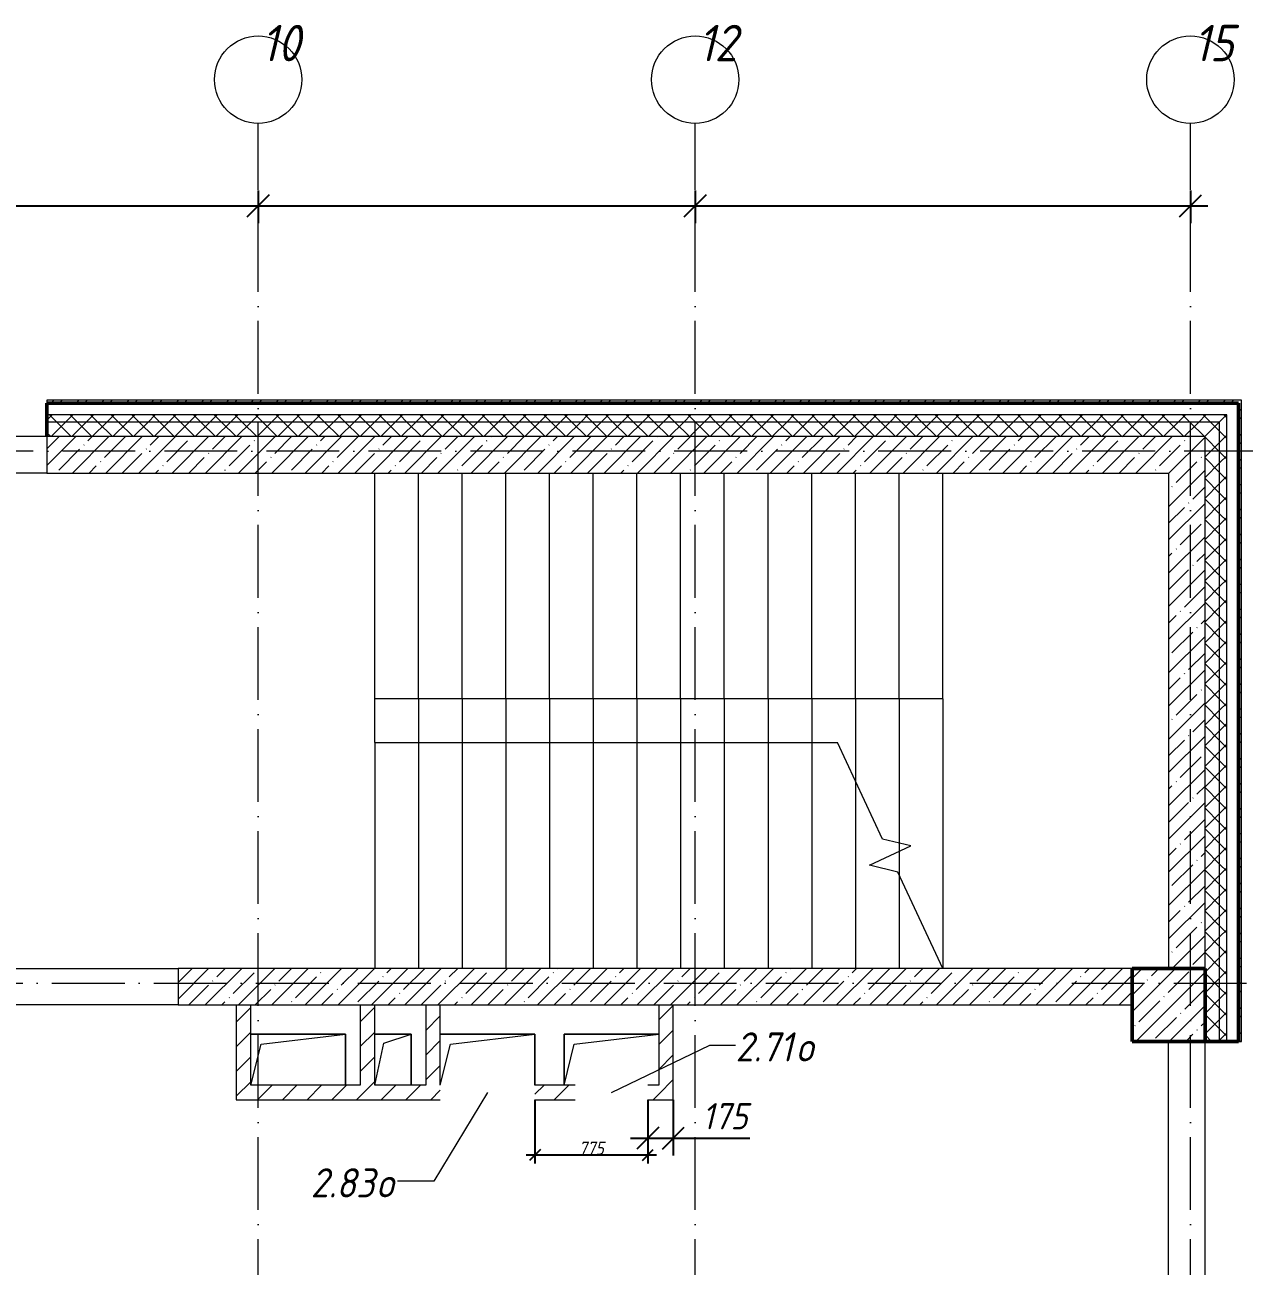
# Model space of a CAD drawing. Header units: millimetres. Extents: x -401725 to 250493, y 305116 to 802890.
# Drawn here: x -211 to 8160, y 352581 to 361100 of the extents above; entities that cross this region are included whole.
import ezdxf

# ---------------------------------------------------------------- set-up
doc = ezdxf.new("R2010")
doc.units = ezdxf.units.MM
doc.linetypes.add('50_200_ШТРИХ_1Т_ш5_п1_п1_', pattern=[700, 500, -100, 0, -100])
for name, color, linetype, lineweight in [('A-____-____-DIMS', 7, 'Continuous', 9), ('A-FLOR-____-OTLN', 7, 'Continuous', 9), ('A-GENM-____-OTLN', 7, 'Continuous', 9), ('A-GLAZ-____-IDEN', 7, 'Continuous', 9), ('A-WALL-____-MCUT-1', 7, 'Continuous', 9), ('A-WALL-____-MCUT-2', 7, 'Continuous', 50), ('A-WALL-____-MCUT-3', 7, 'Continuous', 9), ('A-WALL-____-OTLN', 7, 'Continuous', 9), ('A-WALL-____-PATT-1', 7, 'Continuous', 9), ('A-WALL-FNSH-MCUT-1', 7, 'Continuous', 9), ('S-COLS-____-MCUT', 7, 'Continuous', 50), ('S-COLS-____-OTLN', 7, 'Continuous', 9), ('S-GRID-____-IDEN', 7, 'Continuous', 9), ('S-GRID-____-OTLN-1', 7, '50_200_ШТРИХ_1Т_ш5_п1_п1_', 9), ('S-STRS-____-MBND', 7, 'Continuous', 9), ('S-STRS-____-OTLN-1', 7, 'Continuous', 9)]:
    doc.layers.add(name, color=color, linetype=linetype, lineweight=lineweight)
doc.styles.add('ISOCPEUR_I', font='isocpeui.ttf', dxfattribs={"width": 0.9, "height": 2.5})
doc.styles.add('ISOCPEUR_I_10', font='isocpeui.ttf', dxfattribs={"width": 0.9, "height": 180})
doc.styles.add('ISOCPEUR_I_7', font='isocpeui.ttf', dxfattribs={"width": 0.9, "height": 90})
doc.styles.add('ISOCPEUR_I_9', font='isocpeui.ttf', dxfattribs={"width": 0.9, "height": 250})
doc.dimstyles.new('ISO-1_8_0_9К_СРЕДНИЙ_Кладочные_2', dxfattribs={"dimscale": 304.8, "dimtxt": 89.638306, "dimasz": 0.246063, "dimexe": 0.19685, "dimexo": 0, "dimgap": 0, "dimtad": 1, "dimdec": 3, "dimrnd": 0.001, "dimdsep": 46, "dimtxsty": 'ISOCPEUR_I_7', "dimblk1": 'OBLIQUE', "dimblk2": 'OBLIQUE', "dimsah": 1, "dimcen": 0.09, "dimdle": 0.19685, "dimazin": 0, "dimtfac": 1, "dimtdec": 4, "dimtix": 1, "dimtmove": 1, "dimatfit": 3, "dimfxl": 1, "dimtvp": 1, "dimtolj": 1, "dimtzin": 0, "dimarcsym": 2})
doc.dimstyles.new('ISO-1_8_0_9К_СРЕДНИЙ_Кладочные_3', dxfattribs={"dimscale": 304.8, "dimtxt": 179.276612, "dimasz": 0.492126, "dimexe": 0.393701, "dimexo": 0, "dimgap": 0, "dimtad": 1, "dimdec": 3, "dimrnd": 0.001, "dimdsep": 46, "dimtxsty": 'ISOCPEUR_I_10', "dimblk1": 'OBLIQUE', "dimblk2": 'OBLIQUE', "dimsah": 1, "dimcen": 0.09, "dimdle": 0.393701, "dimazin": 0, "dimtfac": 1, "dimtdec": 4, "dimtix": 1, "dimtmove": 0, "dimatfit": 3, "dimfxl": 1, "dimtvp": 1, "dimtolj": 1, "dimtzin": 0, "dimarcsym": 2})
doc.dimstyles.new('ISO-2_5_0_9К_БОЛЬШОЙ_ОСИ', dxfattribs={"dimscale": 304.8, "dimtxt": 248.995294, "dimasz": 0.492126, "dimexe": 0.393701, "dimexo": 0, "dimgap": 0, "dimtad": 1, "dimdec": 0, "dimzin": 0, "dimdsep": 46, "dimtxsty": 'ISOCPEUR_I', "dimblk1": 'OBLIQUE', "dimblk2": 'OBLIQUE', "dimsah": 1, "dimcen": 0.09, "dimdle": 0.393701, "dimazin": 0, "dimtfac": 1, "dimtdec": 4, "dimtix": 1, "dimtmove": 0, "dimatfit": 3, "dimfxl": 1, "dimtvp": 1, "dimtolj": 1, "dimtzin": 0, "dimarcsym": 2})
pattern_1 = [(45, (-15659.08, 310542.9), (-85.53659, 85.53659), []), (45, (-15602.06, 310542.9), (-85.53659, 85.53659), [])]
pattern_2 = [(45, (-15659.08, 310542.9), (-70.71068, 70.71068), []), (135, (-15659.08, 310542.9), (-70.71068, -70.71068), [])]
pattern_3 = [(45, (-15659.08, 310542.9), (-84.8528, 84.8528), [])]
pattern_4 = [(45, (-15659.08, 310542.9), (-114.04925, 114.04925), []), (45, (-15545.03, 310542.9), (-114.04925, 114.04925), [201.612, -40.322, 3.353, -36.97])]

# ---------------------------------------------------------------- blocks, each defined once
blk = doc.blocks.new('BSC_Колонна _Прямоугольная - 500х500-V133-АР1_План отверстий 2 этажа в осях 1-64_А-ГГ')
at = {"layer": 'S-COLS-____-OTLN'}
h = blk.add_hatch(dxfattribs=at)
h.set_pattern_fill('FP_163', color=256, style=0, pattern_type=2)
h.set_pattern_definition([(45, (-23300, -43831.04), (-114.04925, 114.04925), []), (45, (-23185.95, -43831.04), (-114.04925, 114.04925), [201.613, -40.323, 3.353, -36.97])])
h.paths.add_polyline_path([(-250, -250), (250, -250), (250, 250), (-250, 250)], flags=0)
at = {"layer": 'S-COLS-____-MCUT'}
for p, q in [((250, 250), (-250, 250)), ((-250, 250), (-250, -250)), ((250, -250), (250, 250)), ((-250, -250), (250, -250))]:
    blk.add_line(p, q, dxfattribs=at)
blk = doc.blocks.new('AR_Отверстие прямоугольное _в плите_ - AR_Отверстие прямоугольное _в плите_-30552566-АР1_План отверстий 2 этажа в осях 1-64_А-ГГ')
at = {"layer": 'A-GENM-____-OTLN'}
for p, q in [((325, 175), (-325, 175)), ((-255, 105), (325, 175)), ((325, -175), (325, 175)), ((-325, -175), (-255, 105))]:
    blk.add_line(p, q, dxfattribs=at)
blk = doc.blocks.new('AR_Отверстие прямоугольное _в плите_ - AR_Отверстие прямоугольное _в плите_-V174-АР1_План отверстий 2 этажа в осях 1-64_А-ГГ')
at = {"layer": 'A-GENM-____-OTLN'}
for p, q in [((325, 175), (-325, 175)), ((-325, 175), (-325, -175)), ((-255, 105), (325, 175)), ((-325, -175), (-255, 105))]:
    blk.add_line(p, q, dxfattribs=at)
blk = doc.blocks.new('AR_Отверстие прямоугольное _в плите_ - AR_Отверстие прямоугольное _в плите_-30459243-АР1_План отверстий 2 этажа в осях 1-64_А-ГГ')
at = {"layer": 'A-GENM-____-OTLN'}
for p, q in [((125, 175), (-125, 175)), ((-62.5, 112.5), (125, 175)), ((125, -175), (125, 175)), ((-125, -175), (-62.5, 112.5))]:
    blk.add_line(p, q, dxfattribs=at)
blk = doc.blocks.new('Ось сетки - Круг_Ø6_00__ISO-2_5_0_9K_-25732049-АР1_План отверстий 2 этажа в осях 1-64_А-ГГ')
at = {"layer": 'S-GRID-____-IDEN'}
blk.add_circle((0, 0), 3, dxfattribs=at)
blk = doc.blocks.new('_Oblique')
at = {"color": 0, "linetype": 'ByBlock', "lineweight": -2}
blk.add_line((-0.5, -0.5), (0.5, 0.5), dxfattribs=at)
blk = doc.blocks.new('*D9366')
at = {"layer": 'A-____-____-DIMS', "color": 0, "lineweight": -2, "transparency": 16777216}
for p, q in [((-1209.1, 359963.8), (-1209.1, 359737.7)), ((1390.9, 359963.8), (1390.9, 359737.7)), ((-1329.1, 359857.7), (1510.9, 359857.7))]:
    blk.add_line(p, q, dxfattribs=at)
at = {"layer": 'Defpoints', "color": 0, "transparency": 16777216}
for p in [(-1209.1, 359963.8), (1390.9, 359963.8), (1390.9, 359857.7)]:
    blk.add_point(p, dxfattribs=at)
at = {"layer": 'A-____-____-DIMS', "color": 0, "lineweight": -2, "transparency": 16777216, "xscale": 150, "yscale": 150, "zscale": 150, "rotation": 180}
blk.add_blockref('_Oblique', (-1209.1, 359857.7), dxfattribs=at)
at = {"layer": 'A-____-____-DIMS', "color": 0, "lineweight": -2, "transparency": 16777216, "xscale": 150, "yscale": 150, "zscale": 150}
blk.add_blockref('_Oblique', (1390.9, 359857.7), dxfattribs=at)
at = {"layer": 'A-____-____-DIMS', "color": 0, "transparency": 16777216, "insert": (90.9, 359858.9), "char_height": 2.5, "width": 758.478, "attachment_point": 5, "style": 'ISOCPEUR_I'}
blk.add_mtext('\\A1;2600', dxfattribs=at)
blk = doc.blocks.new('*D9367')
at = {"layer": 'A-____-____-DIMS', "color": 0, "lineweight": -2, "transparency": 16777216}
for p, q in [((1390.9, 359963.8), (1390.9, 359737.7)), ((4390.9, 359963.8), (4390.9, 359737.7)), ((1270.9, 359857.7), (4510.9, 359857.7))]:
    blk.add_line(p, q, dxfattribs=at)
at = {"layer": 'Defpoints', "color": 0, "transparency": 16777216}
for p in [(1390.9, 359963.8), (4390.9, 359963.8), (4390.9, 359857.7)]:
    blk.add_point(p, dxfattribs=at)
at = {"layer": 'A-____-____-DIMS', "color": 0, "lineweight": -2, "transparency": 16777216, "xscale": 150, "yscale": 150, "zscale": 150, "rotation": 180}
blk.add_blockref('_Oblique', (1390.9, 359857.7), dxfattribs=at)
at = {"layer": 'A-____-____-DIMS', "color": 0, "lineweight": -2, "transparency": 16777216, "xscale": 150, "yscale": 150, "zscale": 150}
blk.add_blockref('_Oblique', (4390.9, 359857.7), dxfattribs=at)
at = {"layer": 'A-____-____-DIMS', "color": 0, "transparency": 16777216, "insert": (2890.9, 359858.9), "char_height": 2.5, "width": 758.478, "attachment_point": 5, "style": 'ISOCPEUR_I'}
blk.add_mtext('\\A1;3000', dxfattribs=at)
blk = doc.blocks.new('*D9368')
at = {"layer": 'A-____-____-DIMS', "color": 0, "lineweight": -2, "transparency": 16777216}
for p, q in [((4390.9, 359963.8), (4390.9, 359737.7)), ((7790.9, 359963.8), (7790.9, 359737.7)), ((4270.9, 359857.7), (7910.9, 359857.7))]:
    blk.add_line(p, q, dxfattribs=at)
at = {"layer": 'Defpoints', "color": 0, "transparency": 16777216}
for p in [(4390.9, 359963.8), (7790.9, 359963.8), (7790.9, 359857.7)]:
    blk.add_point(p, dxfattribs=at)
at = {"layer": 'A-____-____-DIMS', "color": 0, "lineweight": -2, "transparency": 16777216, "xscale": 150, "yscale": 150, "zscale": 150, "rotation": 180}
blk.add_blockref('_Oblique', (4390.9, 359857.7), dxfattribs=at)
at = {"layer": 'A-____-____-DIMS', "color": 0, "lineweight": -2, "transparency": 16777216, "xscale": 150, "yscale": 150, "zscale": 150}
blk.add_blockref('_Oblique', (7790.9, 359857.7), dxfattribs=at)
at = {"layer": 'A-____-____-DIMS', "color": 0, "transparency": 16777216, "insert": (6090.9, 359858.9), "char_height": 2.5, "width": 781.462, "attachment_point": 5, "style": 'ISOCPEUR_I'}
blk.add_mtext('\\A1;3400', dxfattribs=at)
blk = doc.blocks.new('*D9256')
at = {"layer": 'A-____-____-DIMS', "color": 0, "lineweight": -2, "transparency": 16777216}
for p, q in [((3290.9, 353723.9), (3290.9, 353285.1)), ((4065.9, 353723.9), (4065.9, 353285.1)), ((3230.9, 353345.1), (4125.9, 353345.1))]:
    blk.add_line(p, q, dxfattribs=at)
at = {"layer": 'Defpoints', "color": 0, "transparency": 16777216}
for p in [(3290.9, 353723.9), (4065.9, 353723.9), (4065.9, 353345.1)]:
    blk.add_point(p, dxfattribs=at)
at = {"layer": 'A-____-____-DIMS', "color": 0, "lineweight": -2, "transparency": 16777216, "xscale": 75, "yscale": 75, "zscale": 75, "rotation": 180}
blk.add_blockref('_Oblique', (3290.9, 353345.1), dxfattribs=at)
at = {"layer": 'A-____-____-DIMS', "color": 0, "lineweight": -2, "transparency": 16777216, "xscale": 75, "yscale": 75, "zscale": 75}
blk.add_blockref('_Oblique', (4065.9, 353345.1), dxfattribs=at)
at = {"layer": 'A-____-____-DIMS', "color": 0, "transparency": 16777216, "insert": (3678.4, 353390.7), "char_height": 90, "width": 409.578, "attachment_point": 5, "style": 'ISOCPEUR_I_7'}
blk.add_mtext('\\A1;775', dxfattribs=at)
blk = doc.blocks.new('*D9257')
at = {"layer": 'A-____-____-DIMS', "color": 0, "lineweight": -2, "transparency": 16777216}
for p, q in [((4065.9, 353723.9), (4065.9, 353340.3)), ((4240.9, 353723.9), (4240.9, 353340.3)), ((3945.9, 353460.3), (4240.9, 353460.3)), ((4240.9, 353460.3), (4765.6, 353460.3))]:
    blk.add_line(p, q, dxfattribs=at)
at = {"layer": 'Defpoints', "color": 0, "transparency": 16777216}
for p in [(4065.9, 353723.9), (4240.9, 353723.9), (4240.9, 353460.3)]:
    blk.add_point(p, dxfattribs=at)
at = {"layer": 'A-____-____-DIMS', "color": 0, "lineweight": -2, "transparency": 16777216, "xscale": 150, "yscale": 150, "zscale": 150, "rotation": 180}
blk.add_blockref('_Oblique', (4065.9, 353460.3), dxfattribs=at)
at = {"layer": 'A-____-____-DIMS', "color": 0, "lineweight": -2, "transparency": 16777216, "xscale": 150, "yscale": 150, "zscale": 150}
blk.add_blockref('_Oblique', (4240.9, 353460.3), dxfattribs=at)
at = {"layer": 'A-____-____-DIMS', "color": 0, "transparency": 16777216, "insert": (4438.9, 353700.3), "char_height": 180, "width": 368.207, "attachment_point": 1, "line_spacing_factor": 1.149209, "style": 'ISOCPEUR_I_10'}
blk.add_mtext('\\A1;175', dxfattribs=at)

msp = doc.modelspace()

# ---------------------------------------------------------------- hatches: boundary and pattern name
at = {"layer": 'A-WALL-____-PATT-1'}
h = msp.add_hatch(dxfattribs=at)
h.set_pattern_fill('FP_3', color=256, style=0, pattern_type=2)
h.set_pattern_definition(pattern_1)
h.paths.add_polyline_path([(8120.9187, 358503.9433), (8120.9187, 358523.9433), (-59.0813, 358523.9433), (-59.0813, 358503.9433), (5536.8006, 358503.9433)], flags=0)
h.paths.add_polyline_path([(-1059.0813, 358503.9433), (-1059.0813, 358523.9433), (-2259.0813, 358523.9433), (-2259.0813, 358503.9433), (-1533.0566, 358503.9433)], flags=0)
h.paths.add_polyline_path([(-10059.0813, 358503.9433), (-10059.0813, 358523.9433), (-18339.0813, 358523.9433), (-18339.0813, 358503.9433), (-10370.378, 358503.9433)], flags=0)
h = msp.add_hatch(dxfattribs=at)
h.set_pattern_fill('FP_3', color=256, style=0, pattern_type=2)
h.set_pattern_definition(pattern_1)
h.paths.add_polyline_path([(8140.9187, 352093.9433), (8140.9187, 352323.9433), (8120.9187, 352323.9433), (8120.9187, 352093.9433)], flags=0)
h.paths.add_polyline_path([(8140.9187, 354123.9433), (8140.9187, 358523.9433), (8120.9187, 358523.9433), (8120.9187, 354123.9433)], flags=0)
h = msp.add_hatch(dxfattribs=at)
h.set_pattern_fill('FP_1', color=256, style=0, pattern_type=2)
h.set_pattern_definition(pattern_2)
h.paths.add_polyline_path([(7990.9187, 358373.9433), (8040.9187, 358373.9433), (8040.9187, 358423.9433), (-59.0813, 358423.9433), (-59.0813, 358373.9433), (5536.8006, 358373.9433)], flags=0)
h.paths.add_polyline_path([(-1059.0813, 358373.9433), (-1059.0813, 358423.9433), (-2259.0813, 358423.9433), (-2259.0813, 358373.9433), (-1533.0566, 358373.9433)], flags=0)
h.paths.add_polyline_path([(-10370.378, 358373.9433), (-10059.0813, 358373.9433), (-10059.0813, 358423.9433), (-18209.0813, 358423.9433), (-18209.0813, 358373.9433), (-12137.8423, 358373.9433)], flags=0)
h = msp.add_hatch(dxfattribs=at)
h.set_pattern_fill('FP_1', color=256, style=0, pattern_type=2)
h.set_pattern_definition(pattern_2)
h.paths.add_polyline_path([(7890.9187, 358273.9433), (7990.9187, 358273.9433), (7990.9187, 358373.9433), (-59.0813, 358373.9433), (-59.0813, 358273.9433), (5536.8006, 358273.9433)], flags=0)
h.paths.add_polyline_path([(-1059.0813, 358273.9433), (-1059.0813, 358373.9433), (-2259.0813, 358373.9433), (-2259.0813, 358279.9433), (-2184.0813, 358279.9433), (-2184.0813, 358273.9433), (-1533.0566, 358273.9433)], flags=0)
h.paths.add_polyline_path([(-10059.0813, 358273.9433), (-10059.0813, 358373.9433), (-18109.0813, 358373.9433), (-18109.0813, 358273.9433), (-10370.378, 358273.9433)], flags=0)
h = msp.add_hatch(dxfattribs=at)
h.set_pattern_fill('FP_1', color=256, style=0, pattern_type=2)
h.set_pattern_definition(pattern_2)
h.paths.add_polyline_path([(8040.9187, 320073.9433), (8040.9187, 322273.9433), (7990.9187, 322273.9433), (7990.9187, 320073.9433)], flags=0)
h.paths.add_polyline_path([(7990.9187, 324073.9433), (8040.9187, 324073.9433), (8040.9187, 325273.9433), (7990.9187, 325273.9433), (7990.9187, 325038.7138)], flags=0)
h.paths.add_polyline_path([(7990.9187, 327073.9433), (8040.9187, 327073.9433), (8040.9187, 328273.9433), (7990.9187, 328273.9433)], flags=0)
h.paths.add_polyline_path([(8040.9187, 330073.9433), (8040.9187, 331273.9433), (7990.9187, 331273.9433), (7990.9187, 330073.9433)], flags=0)
h.paths.add_polyline_path([(8040.9187, 333073.9433), (8040.9187, 334273.9433), (7990.9187, 334273.9433), (7990.9187, 333073.9433)], flags=0)
h.paths.add_polyline_path([(8040.9187, 336073.9433), (8040.9187, 337273.9433), (7990.9187, 337273.9433), (7990.9187, 336073.9433)], flags=0)
h.paths.add_polyline_path([(8040.9187, 339073.9433), (8040.9187, 340273.9433), (7990.9187, 340273.9433), (7990.9187, 339073.9433)], flags=0)
h.paths.add_polyline_path([(8040.9187, 342073.9433), (8040.9187, 343273.9433), (7990.9187, 343273.9433), (7990.9187, 342073.9433)], flags=0)
h.paths.add_polyline_path([(8040.9187, 345073.9433), (8040.9187, 346273.9433), (7990.9187, 346273.9433), (7990.9187, 345073.9433)], flags=0)
h.paths.add_polyline_path([(8040.9187, 348073.9433), (8040.9187, 349273.9433), (7990.9187, 349273.9433), (7990.9187, 348073.9433)], flags=0)
h.paths.add_polyline_path([(8040.9187, 351073.9433), (8040.9187, 352323.9433), (7990.9187, 352323.9433), (7990.9187, 351073.9433)], flags=0)
h.paths.add_polyline_path([(8040.9187, 354123.9433), (8040.9187, 358373.9433), (7990.9187, 358373.9433), (7990.9187, 354123.9433)], flags=0)
h = msp.add_hatch(dxfattribs=at)
h.set_pattern_fill('FP_25', color=256, style=0, pattern_type=2)
h.set_pattern_definition(pattern_4)
h.paths.add_polyline_path([(7640.9187, 358023.9433), (7890.9187, 358023.9433), (7890.9187, 358273.9433), (-59.0813, 358273.9433), (-59.0813, 358023.9433), (5536.8006, 358023.9433)], flags=0)
h = msp.add_hatch(dxfattribs=at)
h.set_pattern_fill('FP_1', color=256, style=0, pattern_type=2)
h.set_pattern_definition(pattern_2)
h.paths.add_polyline_path([(7990.9187, 320073.9433), (7990.9187, 322273.9433), (7896.9187, 322273.9433), (7896.9187, 322198.9433), (7890.9187, 322198.9433), (7890.9187, 320073.9433)], flags=0)
h.paths.add_polyline_path([(7896.9187, 324073.9433), (7990.9187, 324073.9433), (7990.9187, 325273.9433), (7896.9187, 325273.9433), (7896.9187, 325198.9433), (7890.9187, 325198.9433), (7890.9187, 324148.9433), (7896.9187, 324148.9433), (7896.9187, 324079.9433)], flags=0)
h.paths.add_polyline_path([(7990.9187, 327073.9433), (7990.9187, 328273.9433), (7890.9187, 328273.9433), (7890.9187, 327148.9433), (7896.9187, 327148.9433), (7896.9187, 327073.9433)], flags=0)
h.paths.add_polyline_path([(7990.9187, 330073.9433), (7990.9187, 331273.9433), (7896.9187, 331273.9433), (7896.9187, 331198.9433), (7890.9187, 331198.9433), (7890.9187, 330148.9433), (7896.9187, 330148.9433), (7896.9187, 330073.9433)], flags=0)
h.paths.add_polyline_path([(7890.9187, 333073.9433), (7990.9187, 333073.9433), (7990.9187, 334273.9433), (7896.9187, 334273.9433), (7896.9187, 334198.9433), (7890.9187, 334198.9433), (7890.9187, 333573.9433)], flags=0)
h.paths.add_polyline_path([(7896.9187, 336073.9433), (7990.9187, 336073.9433), (7990.9187, 337273.9433), (7890.9187, 337273.9433), (7890.9187, 336148.9433), (7896.9187, 336148.9433), (7896.9187, 336079.9433)], flags=0)
h.paths.add_polyline_path([(7990.9187, 339073.9433), (7990.9187, 340273.9433), (7896.9187, 340273.9433), (7896.9187, 340198.9433), (7890.9187, 340198.9433), (7890.9187, 339148.9433), (7896.9187, 339148.9433), (7896.9187, 339073.9433)], flags=0)
h.paths.add_polyline_path([(7990.9187, 342073.9433), (7990.9187, 343273.9433), (7890.9187, 343273.9433), (7890.9187, 342148.9433), (7896.9187, 342148.9433), (7896.9187, 342073.9433)], flags=0)
h.paths.add_polyline_path([(7896.9187, 345073.9433), (7990.9187, 345073.9433), (7990.9187, 346273.9433), (7896.9187, 346273.9433), (7896.9187, 346198.9433), (7890.9187, 346198.9433), (7890.9187, 345148.9433), (7896.9187, 345148.9433), (7896.9187, 345079.9433)], flags=0)
h.paths.add_polyline_path([(7896.9187, 348073.9433), (7990.9187, 348073.9433), (7990.9187, 349273.9433), (7890.9187, 349273.9433), (7890.9187, 348148.9433), (7896.9187, 348148.9433), (7896.9187, 348079.9433)], flags=0)
h.paths.add_polyline_path([(7990.9187, 351073.9433), (7990.9187, 352323.9433), (7896.9187, 352323.9433), (7896.9187, 352248.9433), (7890.9187, 352248.9433), (7890.9187, 351148.9433), (7896.9187, 351148.9433), (7896.9187, 351073.9433)], flags=0)
h.paths.add_polyline_path([(7990.9187, 354123.9433), (7990.9187, 358273.9433), (7890.9187, 358273.9433), (7890.9187, 354123.9433)], flags=0)
h = msp.add_hatch(dxfattribs=at)
h.set_pattern_fill('FP_25', color=256, style=0, pattern_type=2)
h.set_pattern_definition(pattern_4)
h.paths.add_polyline_path([(7890.9187, 354623.9433), (7890.9187, 358023.9433), (7640.9187, 358023.9433), (7640.9187, 354623.9433)], flags=0)
h = msp.add_hatch(dxfattribs=at)
h.set_pattern_fill('FP_25', color=256, style=0, pattern_type=2)
h.set_pattern_definition(pattern_4)
h.paths.add_polyline_path([(7390.9187, 354373.9433), (7390.9187, 354623.9433), (840.9187, 354623.9433), (840.9187, 354373.9433), (5536.8006, 354373.9433)], flags=0)
h.paths.add_polyline_path([(-759.0813, 354373.9433), (-759.0813, 354623.9433), (-1059.0813, 354623.9433), (-1059.0813, 354373.9433)], flags=0)
h = msp.add_hatch(dxfattribs=at)
h.set_pattern_fill('FP_4', color=256, style=0, pattern_type=2)
h.set_pattern_definition(pattern_3)
h.paths.add_polyline_path([(1340.9187, 353723.9433), (1340.9187, 354373.9433), (1240.9187, 354373.9433), (1240.9187, 353723.9433)], flags=0)
h = msp.add_hatch(dxfattribs=at)
h.set_pattern_fill('FP_4', color=256, style=0, pattern_type=2)
h.set_pattern_definition(pattern_3)
h.paths.add_polyline_path([(2190.9187, 353823.9433), (2190.9187, 354373.9433), (2090.9187, 354373.9433), (2090.9187, 353823.9433)], flags=0)
h = msp.add_hatch(dxfattribs=at)
h.set_pattern_fill('FP_4', color=256, style=0, pattern_type=2)
h.set_pattern_definition(pattern_3)
h.paths.add_polyline_path([(2540.9187, 353823.9433), (2640.9187, 353823.9433), (2640.9187, 354373.9433), (2540.9187, 354373.9433), (2540.9187, 354278.5096)], flags=0)
h = msp.add_hatch(dxfattribs=at)
h.set_pattern_fill('FP_4', color=256, style=0, pattern_type=2)
h.set_pattern_definition(pattern_3)
h.paths.add_polyline_path([(4240.9187, 353723.9433), (4240.9187, 354373.9433), (4140.9187, 354373.9433), (4140.9187, 353723.9433)], flags=0)
h = msp.add_hatch(dxfattribs=at)
h.set_pattern_fill('FP_4', color=256, style=0, pattern_type=2)
h.set_pattern_definition(pattern_3)
h.paths.add_polyline_path([(3290.9187, 353723.9433), (3565.9187, 353723.9433), (3565.9187, 353823.9433), (3290.9187, 353823.9433), (3290.9187, 353780.6099)], flags=0)
h.paths.add_polyline_path([(4065.9187, 353723.9433), (4140.9187, 353723.9433), (4140.9187, 353823.9433), (4065.9187, 353823.9433), (4065.9187, 353728.9433)], flags=0)
h.paths.add_polyline_path([(2640.9187, 353723.9433), (2640.9187, 353823.9433), (1340.9187, 353823.9433), (1340.9187, 353723.9433), (2001.872, 353723.9433)], flags=0)

# ---------------------------------------------------------------- linework, layer by layer
at = {"layer": 'A-FLOR-____-OTLN'}
for p, q in [((2191.109, 356173.9433), (2191.109, 358023.9433)), ((1340.9187, 354173.9433), (1990.9187, 354173.9433)), ((1990.9187, 354173.9433), (1990.9187, 353823.9433)), ((2190.9187, 354173.9433), (2440.9187, 354173.9433)), ((2440.9187, 354173.9433), (2440.9187, 353823.9433)), ((2640.9187, 354173.9433), (3290.9187, 354173.9433)), ((3290.9187, 354173.9433), (3290.9187, 353823.9433)), ((3490.9187, 354173.9433), (4140.9187, 354173.9433)), ((3490.9187, 353823.9433), (3490.9187, 354173.9433))]:
    msp.add_line(p, q, dxfattribs=at)
at = {"layer": 'A-GLAZ-____-IDEN'}
for p, q in [((3815.9187, 353773.9433), (4490.87, 354098.4746)), ((4490.87, 354098.4746), (4667.8455, 354098.4746)), ((2965.9187, 353773.9433), (2597.0509, 353165.7094)), ((2597.0509, 353165.7094), (2346.624, 353165.7094))]:
    msp.add_line(p, q, dxfattribs=at)
at = {"layer": 'A-WALL-____-MCUT-1'}
for p, q in [((7890.9187, 358273.9433), (-59.0813, 358273.9433)), ((-59.0813, 358273.9433), (-59.0813, 358023.9433)), ((7890.9187, 354623.9433), (7890.9187, 358273.9433)), ((-59.0813, 358023.9433), (7640.9187, 358023.9433)), ((7640.9187, 358023.9433), (7640.9187, 354623.9433)), ((7390.9187, 354623.9433), (840.9187, 354623.9433)), ((840.9187, 354623.9433), (840.9187, 354373.9433)), ((840.9187, 354373.9433), (7390.9187, 354373.9433))]:
    msp.add_line(p, q, dxfattribs=at)
at = {"layer": 'A-WALL-____-MCUT-2'}
for p, q in [((8120.9187, 358503.9433), (-59.0813, 358503.9433)), ((-59.0813, 358503.9433), (-59.0813, 358273.9433)), ((8120.9187, 354123.9433), (8120.9187, 358503.9433)), ((7890.9187, 354123.9433), (8120.9187, 354123.9433))]:
    msp.add_line(p, q, dxfattribs=at)
at = {"layer": 'A-WALL-____-MCUT-3'}
for p, q in [((8040.9187, 358423.9433), (-59.0813, 358423.9433)), ((7990.9187, 358373.9433), (-59.0813, 358373.9433)), ((7990.9187, 354123.9433), (7990.9187, 358373.9433)), ((8040.9187, 354123.9433), (8040.9187, 358423.9433))]:
    msp.add_line(p, q, dxfattribs=at)
at = {"layer": 'A-WALL-____-OTLN'}
for p, q in [((-59.0813, 358273.9433), (-1059.0813, 358273.9433)), ((-59.0813, 358023.9433), (-1059.0813, 358023.9433)), ((-759.0813, 354623.9433), (840.9187, 354623.9433)), ((840.9187, 354373.9433), (-759.0813, 354373.9433)), ((7640.9187, 352323.9433), (7640.9187, 354123.9433)), ((7890.9187, 352323.9433), (7890.9187, 354123.9433))]:
    msp.add_line(p, q, dxfattribs=at)
at = {"layer": 'A-WALL-FNSH-MCUT-1'}
for p, q in [((8140.9187, 358523.9433), (-59.0813, 358523.9433)), ((-59.0813, 358523.9433), (-59.0813, 358503.9433)), ((-59.0813, 358503.9433), (8120.9187, 358503.9433)), ((8120.9187, 358503.9433), (8120.9187, 358503.9433)), ((8140.9187, 354123.9433), (8140.9187, 358523.9433)), ((1240.9187, 354373.9433), (1240.9187, 353723.9433)), ((1340.9187, 353823.9433), (1340.9187, 354373.9433)), ((2090.9187, 354373.9433), (2090.9187, 353823.9433)), ((2190.9187, 353823.9433), (2190.9187, 354373.9433)), ((2540.9187, 354373.9433), (2540.9187, 353823.9433)), ((2640.9187, 353823.9433), (2640.9187, 354373.9433)), ((4140.9187, 354373.9433), (4140.9187, 353823.9433)), ((4240.9187, 353723.9433), (4240.9187, 354373.9433)), ((8120.9187, 354123.9433), (8140.9187, 354123.9433)), ((2090.9187, 353823.9433), (1340.9187, 353823.9433)), ((2540.9187, 353823.9433), (2190.9187, 353823.9433)), ((3565.9187, 353823.9433), (3290.9187, 353823.9433)), ((4140.9187, 353823.9433), (4065.9187, 353823.9433)), ((1240.9187, 353723.9433), (2640.9187, 353723.9433)), ((3290.9187, 353723.9433), (3565.9187, 353723.9433)), ((4065.9187, 353723.9433), (4240.9187, 353723.9433))]:
    msp.add_line(p, q, dxfattribs=at)
at = {"layer": 'S-GRID-____-OTLN-1'}
for p, q in [((1390.9187, 306060.2949), (1390.9187, 360423.8609)), ((4390.9187, 306060.2949), (4390.9187, 360423.8609)), ((7790.9187, 306060.2949), (7790.9187, 360423.8609)), ((11048.6579, 358173.9433), (-20327.8515, 358173.9433)), ((-20327.8515, 354523.9433), (11048.6579, 354523.9433))]:
    msp.add_line(p, q, dxfattribs=at)
at = {"layer": 'S-STRS-____-MBND'}
for p, q in [((5676.703, 355512.2317), (5368.1418, 356173.9433)), ((5871.1409, 355464.9774), (5676.703, 355512.2317)), ((5587.9197, 355332.9092), (5871.1409, 355464.9774)), ((5782.3576, 355285.6548), (5587.9197, 355332.9092)), ((6090.9187, 354623.9433), (5782.3576, 355285.6548))]:
    msp.add_line(p, q, dxfattribs=at)
at = {"layer": 'S-STRS-____-OTLN-1'}
for p, q in [((2190.9187, 356473.9433), (2190.9187, 358023.9433)), ((2490.9187, 356473.9433), (2490.9187, 358023.9433)), ((2490.9187, 356473.9433), (2490.9187, 358023.9433)), ((2790.9187, 356473.9433), (2790.9187, 358023.9433)), ((2790.9187, 356473.9433), (2790.9187, 358023.9433)), ((3090.9187, 356473.9433), (3090.9187, 358023.9433)), ((3090.9187, 356473.9433), (3090.9187, 358023.9433)), ((3390.9187, 356473.9433), (3390.9187, 358023.9433)), ((3390.9187, 356473.9433), (3390.9187, 358023.9433)), ((3690.9187, 356473.9433), (3690.9187, 358023.9433)), ((3690.9187, 356473.9433), (3690.9187, 358023.9433)), ((3990.9187, 356473.9433), (3990.9187, 358023.9433)), ((3990.9187, 356473.9433), (3990.9187, 358023.9433)), ((4290.9187, 356473.9433), (4290.9187, 358023.9433)), ((4290.9187, 356473.9433), (4290.9187, 358023.9433)), ((4590.9187, 356473.9433), (4590.9187, 358023.9433)), ((4590.9187, 356473.9433), (4590.9187, 358023.9433)), ((4890.9187, 356473.9433), (4890.9187, 358023.9433)), ((4890.9187, 356473.9433), (4890.9187, 358023.9433)), ((5190.9187, 356473.9433), (5190.9187, 358023.9433)), ((5190.9187, 356473.9433), (5190.9187, 358023.9433)), ((5490.9187, 356473.9433), (5490.9187, 358023.9433)), ((5490.9187, 356473.9433), (5490.9187, 358023.9433)), ((5790.9187, 356473.9433), (5790.9187, 358023.9433)), ((5790.9187, 356473.9433), (5790.9187, 358023.9433)), ((6090.9187, 356473.9433), (6090.9187, 358023.9433)), ((6090.9187, 356473.9433), (6090.9187, 358023.9433)), ((2490.9187, 356473.9433), (2191.109, 356473.9433)), ((2790.9187, 356473.9433), (2490.9187, 356473.9433)), ((2490.9187, 356473.9433), (2490.9187, 356173.9433)), ((2490.9187, 356473.9433), (2490.9187, 356173.9433)), ((3090.9187, 356473.9433), (2790.9187, 356473.9433)), ((2790.9187, 356473.9433), (2790.9187, 356173.9433)), ((2790.9187, 356473.9433), (2790.9187, 356173.9433)), ((3390.9187, 356473.9433), (3090.9187, 356473.9433)), ((3090.9187, 356473.9433), (3090.9187, 356173.9433)), ((3090.9187, 356473.9433), (3090.9187, 356173.9433)), ((3690.9187, 356473.9433), (3390.9187, 356473.9433)), ((3390.9187, 356473.9433), (3390.9187, 356173.9433)), ((3390.9187, 356473.9433), (3390.9187, 356173.9433)), ((3990.9187, 356473.9433), (3690.9187, 356473.9433)), ((3690.9187, 356473.9433), (3690.9187, 356173.9433)), ((3690.9187, 356473.9433), (3690.9187, 356173.9433)), ((4290.9187, 356473.9433), (3990.9187, 356473.9433)), ((3990.9187, 356473.9433), (3990.9187, 356173.9433)), ((3990.9187, 356473.9433), (3990.9187, 356173.9433)), ((4590.9187, 356473.9433), (4290.9187, 356473.9433)), ((4290.9187, 356473.9433), (4290.9187, 356173.9433)), ((4290.9187, 356473.9433), (4290.9187, 356173.9433)), ((4890.9187, 356473.9433), (4590.9187, 356473.9433)), ((4590.9187, 356473.9433), (4590.9187, 356173.9433)), ((4590.9187, 356473.9433), (4590.9187, 356173.9433)), ((5190.9187, 356473.9433), (4890.9187, 356473.9433)), ((4890.9187, 356473.9433), (4890.9187, 356173.9433)), ((4890.9187, 356473.9433), (4890.9187, 356173.9433)), ((5490.9187, 356473.9433), (5190.9187, 356473.9433)), ((5190.9187, 356473.9433), (5190.9187, 356173.9433)), ((5190.9187, 356473.9433), (5190.9187, 356173.9433)), ((5790.9187, 356473.9433), (5490.9187, 356473.9433)), ((5490.9187, 356473.9433), (5490.9187, 355910.6474)), ((5490.9187, 356473.9433), (5490.9187, 355910.6474)), ((6090.9187, 356473.9433), (5790.9187, 356473.9433)), ((5790.9187, 356473.9433), (5790.9187, 355484.4738)), ((5790.9187, 356473.9433), (5790.9187, 355484.4738)), ((6090.9187, 356473.9433), (6090.9187, 354623.9433)), ((6090.9187, 356473.9433), (6090.9187, 354623.9433)), ((2190.9187, 356173.9433), (2190.9187, 354623.9433)), ((2190.9187, 356173.9433), (2490.9187, 356173.9433)), ((2190.9187, 356173.9433), (2190.9187, 354623.9433)), ((2490.9187, 356173.9433), (2790.9187, 356173.9433)), ((2490.9187, 356173.9433), (2490.9187, 354623.9433)), ((2490.9187, 356173.9433), (2490.9187, 354623.9433)), ((2790.9187, 356173.9433), (3090.9187, 356173.9433)), ((2790.9187, 356173.9433), (2790.9187, 354623.9433)), ((2790.9187, 356173.9433), (2790.9187, 354623.9433)), ((3090.9187, 356173.9433), (3390.9187, 356173.9433)), ((3090.9187, 356173.9433), (3090.9187, 354623.9433)), ((3090.9187, 356173.9433), (3090.9187, 354623.9433)), ((3390.9187, 356173.9433), (3690.9187, 356173.9433)), ((3390.9187, 356173.9433), (3390.9187, 354623.9433)), ((3390.9187, 356173.9433), (3390.9187, 354623.9433)), ((3690.9187, 356173.9433), (3990.9187, 356173.9433)), ((3690.9187, 356173.9433), (3690.9187, 354623.9433)), ((3690.9187, 356173.9433), (3690.9187, 354623.9433)), ((3990.9187, 356173.9433), (4290.9187, 356173.9433)), ((3990.9187, 356173.9433), (3990.9187, 354623.9433)), ((3990.9187, 356173.9433), (3990.9187, 354623.9433)), ((4290.9187, 356173.9433), (4590.9187, 356173.9433)), ((4290.9187, 356173.9433), (4290.9187, 354623.9433)), ((4290.9187, 356173.9433), (4290.9187, 354623.9433)), ((4590.9187, 356173.9433), (4890.9187, 356173.9433)), ((4590.9187, 356173.9433), (4590.9187, 354623.9433)), ((4590.9187, 356173.9433), (4590.9187, 354623.9433)), ((4890.9187, 356173.9433), (5190.9187, 356173.9433)), ((4890.9187, 356173.9433), (4890.9187, 354623.9433)), ((4890.9187, 356173.9433), (4890.9187, 354623.9433)), ((5190.9187, 356173.9433), (5368.1418, 356173.9433)), ((5190.9187, 356173.9433), (5190.9187, 354623.9433)), ((5190.9187, 356173.9433), (5190.9187, 354623.9433)), ((5490.9187, 355910.6474), (5490.9187, 354623.9433)), ((5490.9187, 355910.6474), (5490.9187, 354623.9433)), ((5790.9187, 355484.4738), (5790.9187, 355427.5692)), ((5790.9187, 355484.4738), (5790.9187, 355427.5692)), ((5790.9187, 355427.5692), (5790.9187, 355267.2953)), ((5790.9187, 355427.5692), (5790.9187, 355267.2953)), ((5790.9187, 355267.2953), (5790.9187, 354623.9433)), ((5790.9187, 355267.2953), (5790.9187, 354623.9433))]:
    msp.add_line(p, q, dxfattribs=at)

# ---------------------------------------------------------------- block references
at = {"layer": 'A-GENM-____-OTLN'}
for name, p in [('AR_Отверстие прямоугольное _в плите_ - AR_Отверстие прямоугольное _в плите_-30552566-АР1_План отверстий 2 этажа в осях 1-64_А-ГГ', (1665.9187, 353998.9433)), ('AR_Отверстие прямоугольное _в плите_ - AR_Отверстие прямоугольное _в плите_-30459243-АР1_План отверстий 2 этажа в осях 1-64_А-ГГ', (2315.9187, 353998.9433)), ('AR_Отверстие прямоугольное _в плите_ - AR_Отверстие прямоугольное _в плите_-30552566-АР1_План отверстий 2 этажа в осях 1-64_А-ГГ', (2965.9187, 353998.9433)), ('AR_Отверстие прямоугольное _в плите_ - AR_Отверстие прямоугольное _в плите_-V174-АР1_План отверстий 2 этажа в осях 1-64_А-ГГ', (3815.9187, 353998.9433))]:
    msp.add_blockref(name, p, dxfattribs=at)
at = {"layer": 'S-COLS-____-OTLN'}
msp.add_blockref('BSC_Колонна _Прямоугольная - 500х500-V133-АР1_План отверстий 2 этажа в осях 1-64_А-ГГ', (7640.9187, 354373.9433), dxfattribs=at)
at = {"layer": 'S-GRID-____-IDEN', "xscale": 99.99999999999993, "yscale": 99.99999999999993, "zscale": 99.99999999999993}
for p in [(1390.9187, 360723.8609), (4390.9187, 360723.8609), (7790.9187, 360723.8609)]:
    msp.add_blockref('Ось сетки - Круг_Ø6_00__ISO-2_5_0_9K_-25732049-АР1_План отверстий 2 этажа в осях 1-64_А-ГГ', p, dxfattribs=at)

# ---------------------------------------------------------------- texts
at = {"layer": 'A-GLAZ-____-IDEN', "char_height": 200, "attachment_point": 1, "style": 'ISOCPEUR_I_9'}
for s, insert, width in [('2.71', (4667.8455, 354186.0892), 505.063125), ('\\fISOCPEUR|b0|i1|c204|p34|;\\W.9;о', (5084.5643, 354186.0892), 158.734125), ('2.83', (1751.1694, 353253.324), 548.35425), ('\\fISOCPEUR|b0|i1|c204|p34|;\\W.9;о', (2203.6069, 353253.324), 158.734125)]:
    msp.add_mtext(s, dxfattribs=dict(at, insert=insert, width=width))
at = {"layer": 'S-GRID-____-IDEN', "char_height": 250, "width": 346.329, "attachment_point": 1, "style": 'ISOCPEUR_I'}
for s, insert in [('10', (1411.5055, 361099.8892)), ('12', (4411.5055, 361099.8892)), ('15', (7811.5055, 361099.8892))]:
    msp.add_mtext(s, dxfattribs=dict(at, insert=insert))

# ---------------------------------------------------------------- dimensions: what is measured, and where the dimension line sits
at = {"layer": 'A-____-____-DIMS'}
for base, p1, p2, dimstyle, override, picture, middle in [((1390.9187, 359857.6856), (-1209.0813, 359963.7516), (1390.9187, 359963.7516), 'ISO-2_5_0_9К_БОЛЬШОЙ_ОСИ', {"dimpost": '<>', "dimfxl": 2600}, '*D9366', (90.9187, 359858.9356)), ((4390.9187, 359857.6856), (1390.9187, 359963.7516), (4390.9187, 359963.7516), 'ISO-2_5_0_9К_БОЛЬШОЙ_ОСИ', {"dimpost": '<>', "dimfxl": 3000}, '*D9367', (2890.9187, 359858.9356)), ((7790.9187, 359857.6856), (4390.9187, 359963.7516), (7790.9187, 359963.7516), 'ISO-2_5_0_9К_БОЛЬШОЙ_ОСИ', {"dimpost": '<>', "dimfxl": 3400}, '*D9368', (6090.9187, 359858.9356)), ((4065.9187, 353345.0916), (3290.9187, 353723.9433), (4065.9187, 353723.9433), 'ISO-1_8_0_9К_СРЕДНИЙ_Кладочные_2', {"dimpost": '<>', "dimfxl": 775}, '*D9256', (3678.4187, 353390.6711))]:
    dim = msp.add_linear_dim(base=base, p1=p1, p2=p2, dimstyle=dimstyle, override=override, dxfattribs=at)
    dim.commit()
    dim.dimension.update_dxf_attribs({"geometry": picture, "text_midpoint": middle})
dim = msp.add_linear_dim(base=(4240.9187, 353460.2536), p1=(4065.9187, 353723.9433), p2=(4240.9187, 353723.9433), dimstyle='ISO-1_8_0_9К_СРЕДНИЙ_Кладочные_3', override={"dimpost": '<>', "dimfxl": 175}, dxfattribs=at)
dim.commit()
dim.dimension.update_dxf_attribs({"geometry": '*D9257', "text_midpoint": (4622.9826, 353460.2536), "dimtype": 160})

doc.saveas('drawing.dxf')
